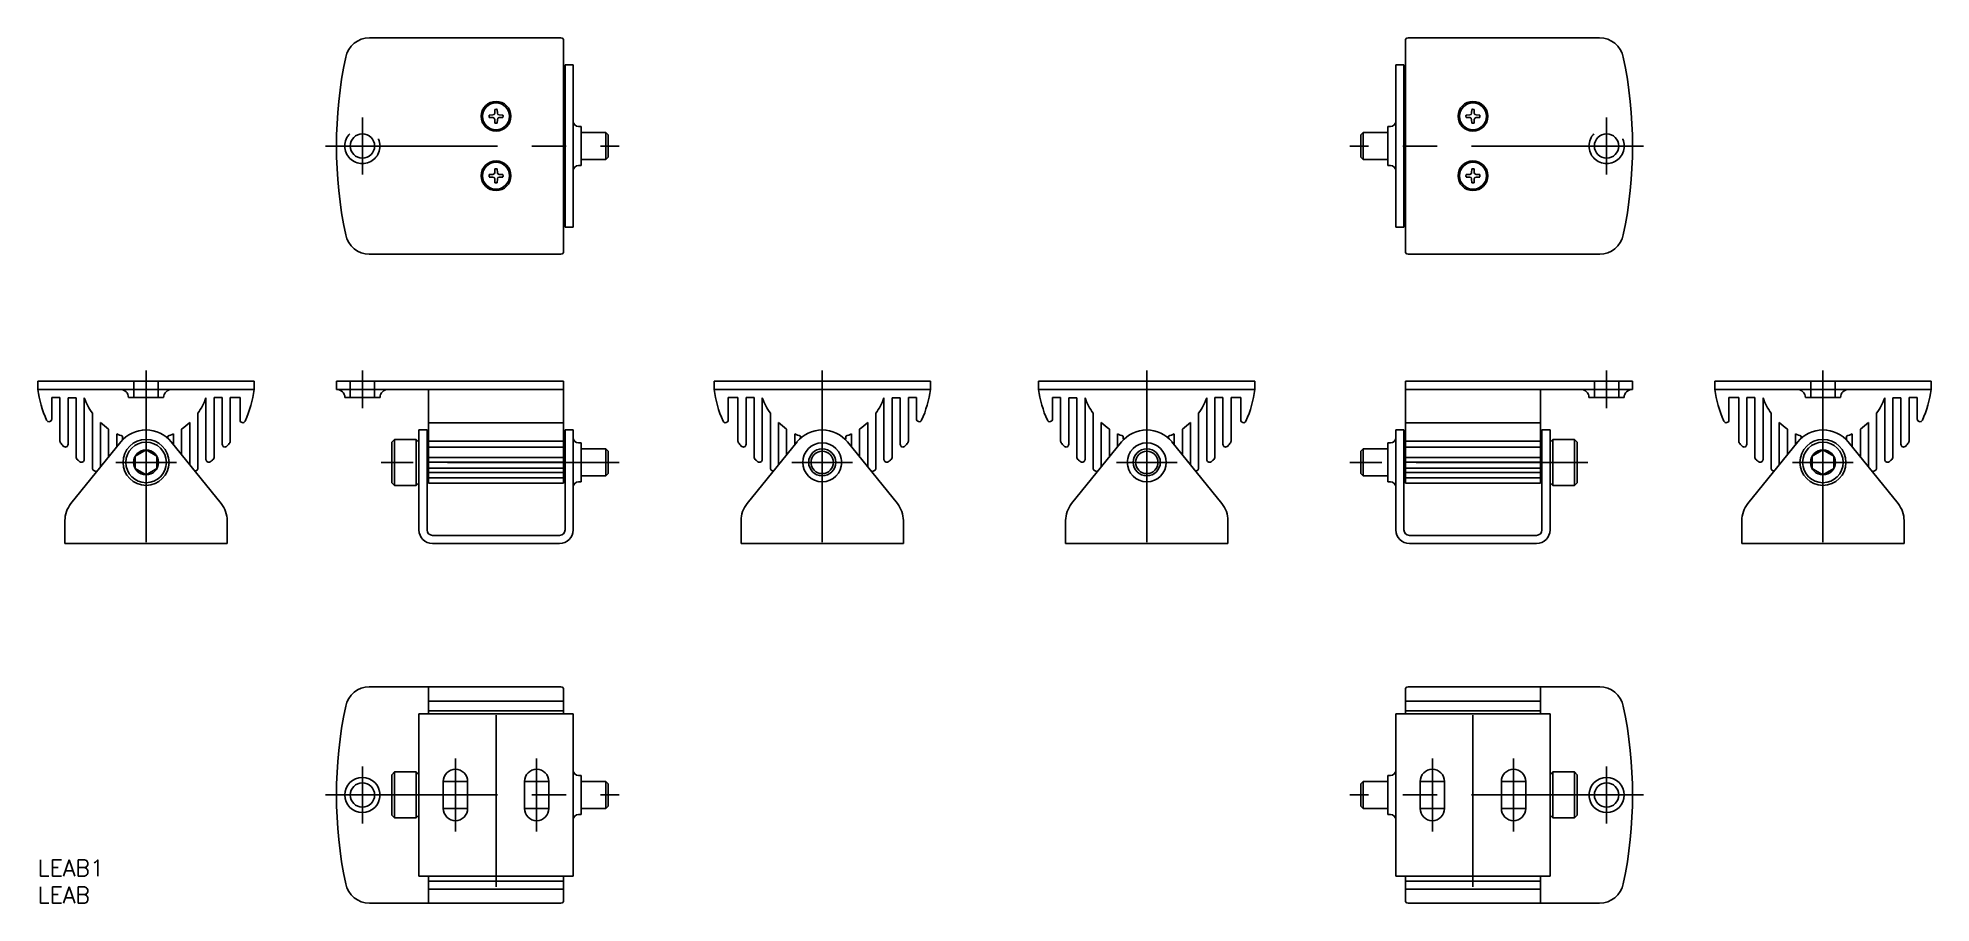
# Model space of a CAD drawing. Extents: x -60 to 290, y -95 to 65.
import ezdxf

# ---------------------------------------------------------------- set-up
doc = ezdxf.new("R2010")
doc.units = 0
doc.linetypes.add('CENTER', pattern=[50.8, 31.75, -6.35, 6.35, -6.35])
doc.linetypes.add('DASHED', pattern=[19.05, 12.7, -6.35])
doc.layers.get('0').update_dxf_attribs({"linetype": 'CONTINUOUS'})
doc.layers.add('CENTER', color=1, linetype='CENTER')
doc.styles.get("Standard").update_dxf_attribs({"font": 'txt.shx', "height": 3, "bigfont": 'bigfont.shx'})

# ---------------------------------------------------------------- blocks, each defined once
blk = doc.blocks.new('*U22')
at = {"color": 7, "linetype": 'CONTINUOUS'}
blk.add_text('LEAB1', height=3, dxfattribs=at).set_placement((-60, -90))
blk = doc.blocks.new('*U23')
at = {"color": 7, "linetype": 'CONTINUOUS'}
blk.add_text('LEAB', height=3, dxfattribs=at).set_placement((-60, -95))

msp = doc.modelspace()

# ---------------------------------------------------------------- linework, layer by layer
at = {"color": 7, "linetype": 'CONTINUOUS'}
for p, q in [((36.7, 65), (1.31, 65)), ((37.2, 64.5), (37.2, 25.5)), ((192.8, 64.5), (192.8, 25.5)), ((193.3, 65), (228.69, 65)), ((37.45, 60), (38.95, 60)), ((37.45, 60), (37.45, 30)), ((38.95, 60), (38.95, 30)), ((192.55, 60), (191.05, 60)), ((191.05, 60), (191.05, 30)), ((192.55, 60), (192.55, 30)), ((24.13, 50.74), (23.42, 50.73)), ((24.13, 50.26), (23.42, 50.27)), ((24.36, 50.84), (24.13, 50.74)), ((24.36, 50.16), (24.13, 50.26)), ((24.36, 50.84), (24.46, 51.07)), ((24.36, 50.16), (24.46, 49.93)), ((24.46, 51.07), (24.47, 51.78)), ((24.46, 49.93), (24.47, 49.22)), ((24.94, 51.07), (24.93, 51.78)), ((24.94, 49.93), (24.93, 49.22)), ((25.04, 50.84), (24.94, 51.07)), ((25.04, 50.16), (24.94, 49.93)), ((25.04, 50.84), (25.27, 50.74)), ((25.04, 50.16), (25.27, 50.26)), ((25.27, 50.74), (25.98, 50.73)), ((25.27, 50.26), (25.98, 50.27)), ((204.73, 50.74), (204.02, 50.73)), ((204.73, 50.26), (204.02, 50.27)), ((204.96, 50.84), (204.73, 50.74)), ((204.96, 50.16), (204.73, 50.26)), ((204.96, 50.84), (205.06, 51.07)), ((204.96, 50.16), (205.06, 49.93)), ((205.06, 51.07), (205.07, 51.78)), ((205.06, 49.93), (205.07, 49.22)), ((205.54, 51.07), (205.53, 51.78)), ((205.54, 49.93), (205.53, 49.22)), ((205.64, 50.84), (205.54, 51.07)), ((205.64, 50.16), (205.54, 49.93)), ((205.64, 50.84), (205.87, 50.74)), ((205.64, 50.16), (205.87, 50.26)), ((205.87, 50.74), (206.58, 50.73)), ((205.87, 50.26), (206.58, 50.27)), ((37.2, 47.5), (37.45, 47.5)), ((39.95, 48.6), (40.45, 48.6)), ((40.45, 41.4), (40.45, 48.6)), ((45.02, 47.5), (40.45, 47.5)), ((45.02, 42.5), (45.02, 47.5)), ((45.45, 47.07), (45.02, 47.5)), ((45.45, 42.93), (45.45, 47.07)), ((184.55, 47.07), (184.98, 47.5)), ((184.55, 42.93), (184.55, 47.07)), ((184.98, 42.5), (184.98, 47.5)), ((184.98, 47.5), (189.55, 47.5)), ((190.05, 48.6), (189.55, 48.6)), ((189.55, 41.4), (189.55, 48.6)), ((192.8, 47.5), (192.55, 47.5)), ((37.45, 42.5), (37.2, 42.5)), ((45.02, 42.5), (40.45, 42.5)), ((45.02, 42.5), (45.45, 42.93)), ((184.98, 42.5), (184.55, 42.93)), ((184.98, 42.5), (189.55, 42.5)), ((192.55, 42.5), (192.8, 42.5)), ((24.13, 39.74), (23.42, 39.73)), ((24.13, 39.26), (23.42, 39.27)), ((24.36, 39.84), (24.13, 39.74)), ((24.36, 39.16), (24.13, 39.26)), ((24.36, 39.84), (24.46, 40.07)), ((24.36, 39.16), (24.46, 38.93)), ((24.46, 40.07), (24.47, 40.78)), ((24.46, 38.93), (24.47, 38.22)), ((24.94, 40.07), (24.93, 40.78)), ((24.94, 38.93), (24.93, 38.22)), ((25.04, 39.84), (24.94, 40.07)), ((25.04, 39.16), (24.94, 38.93)), ((25.04, 39.84), (25.27, 39.74)), ((25.04, 39.16), (25.27, 39.26)), ((25.27, 39.74), (25.98, 39.73)), ((25.27, 39.26), (25.98, 39.27)), ((40.45, 41.4), (39.95, 41.4)), ((189.55, 41.4), (190.05, 41.4)), ((204.73, 39.74), (204.02, 39.73)), ((204.73, 39.26), (204.02, 39.27)), ((204.96, 39.84), (204.73, 39.74)), ((204.96, 39.16), (204.73, 39.26)), ((204.96, 39.84), (205.06, 40.07)), ((204.96, 39.16), (205.06, 38.93)), ((205.06, 40.07), (205.07, 40.78)), ((205.06, 38.93), (205.07, 38.22)), ((205.54, 40.07), (205.53, 40.78)), ((205.54, 38.93), (205.53, 38.22)), ((205.64, 39.84), (205.54, 40.07)), ((205.64, 39.16), (205.54, 38.93)), ((205.64, 39.84), (205.87, 39.74)), ((205.64, 39.16), (205.87, 39.26)), ((205.87, 39.74), (206.58, 39.73)), ((205.87, 39.26), (206.58, 39.27)), ((37.45, 30), (38.95, 30)), ((192.55, 30), (191.05, 30)), ((36.7, 25), (1.26, 25)), ((193.3, 25), (228.74, 25)), ((-60, 1.5), (-60, 0)), ((-20, 1.5), (-60, 1.5)), ((-20, 0), (-60, 0)), ((-59.83, 0), (-59.83, 0)), ((-20, 1.5), (-20, 0)), ((-4.8, 0), (-4.8, 1.5)), ((37.2, 1.5), (-4.8, 1.5)), ((-4.8, 0), (37.2, 0)), ((12.2, -5.87), (12.2, 0)), ((37.2, 1.5), (37.2, -17.32)), ((65, 1.5), (65, 0)), ((65, 1.5), (105, 1.5)), ((65, 0), (105, 0)), ((104.83, 0), (104.83, 0)), ((105, 1.5), (105, 0)), ((125, 1.5), (125, 0)), ((165, 1.5), (125, 1.5)), ((165, 0), (125, 0)), ((125.17, 0), (125.17, 0)), ((165, 1.5), (165, 0)), ((192.8, 1.5), (192.8, -17.32)), ((192.8, 1.5), (234.8, 1.5)), ((234.8, 0), (192.8, 0)), ((217.8, -5.87), (217.8, 0)), ((234.8, 0), (234.8, 1.5)), ((250, 1.5), (250, 0)), ((250, 1.5), (290, 1.5)), ((250, 0), (290, 0)), ((289.83, 0), (289.83, 0)), ((290, 1.5), (290, 0)), ((-55.92, -1.5), (-57.42, -1.5)), ((-57.42, -5.48), (-57.42, -1.5)), ((-55.92, -1.5), (-55.92, -9.56)), ((-52.92, -1.59), (-54.42, -1.59)), ((-54.42, -10.16), (-54.42, -1.59)), ((-52.92, -1.59), (-52.92, -12.58)), ((-51.42, -12.97), (-51.42, -1.59)), ((-43.25, -1.5), (-36.75, -1.5)), ((-28.92, -1.59), (-28.92, -12.97)), ((-25.92, -1.5), (-27.42, -1.5)), ((-27.42, -12.58), (-27.42, -1.5)), ((-25.92, -1.5), (-25.92, -10.16)), ((-24.42, -1.5), (-22.63, -1.5)), ((-24.42, -9.56), (-24.42, -1.5)), ((-22.63, -1.5), (-22.63, -5.66)), ((-3.25, -1.5), (3.25, -1.5)), ((67.63, -1.5), (67.63, -5.66)), ((69.42, -1.5), (67.63, -1.5)), ((69.42, -9.56), (69.42, -1.5)), ((70.92, -1.5), (70.92, -10.16)), ((70.92, -1.5), (72.42, -1.5)), ((72.42, -12.58), (72.42, -1.5)), ((73.92, -1.59), (73.92, -12.97)), ((96.42, -12.97), (96.42, -1.59)), ((97.92, -1.59), (97.92, -12.58)), ((97.92, -1.59), (99.42, -1.59)), ((99.42, -10.16), (99.42, -1.59)), ((100.92, -1.5), (102.42, -1.5)), ((100.92, -1.5), (100.92, -9.56)), ((102.42, -5.48), (102.42, -1.5)), ((129.08, -1.5), (127.58, -1.5)), ((127.58, -5.48), (127.58, -1.5)), ((129.08, -1.5), (129.08, -9.56)), ((132.08, -1.59), (130.58, -1.59)), ((130.58, -10.16), (130.58, -1.59)), ((132.08, -1.59), (132.08, -12.58)), ((133.58, -12.97), (133.58, -1.59)), ((156.08, -1.59), (156.08, -12.97)), ((159.08, -1.5), (157.58, -1.5)), ((157.58, -12.58), (157.58, -1.5)), ((159.08, -1.5), (159.08, -10.16)), ((160.58, -1.5), (162.37, -1.5)), ((160.58, -9.56), (160.58, -1.5)), ((162.37, -1.5), (162.37, -5.66)), ((233.25, -1.5), (226.75, -1.5)), ((252.63, -1.5), (252.63, -5.66)), ((254.42, -1.5), (252.63, -1.5)), ((254.42, -9.56), (254.42, -1.5)), ((255.92, -1.5), (255.92, -10.16)), ((255.92, -1.5), (257.42, -1.5)), ((257.42, -12.58), (257.42, -1.5)), ((258.92, -1.59), (258.92, -12.97)), ((273.25, -1.5), (266.75, -1.5)), ((281.42, -12.97), (281.42, -1.59)), ((282.92, -1.59), (282.92, -12.58)), ((282.92, -1.59), (284.42, -1.59)), ((284.42, -10.16), (284.42, -1.59)), ((285.92, -1.5), (287.42, -1.5)), ((285.92, -1.5), (285.92, -9.56)), ((287.42, -5.48), (287.42, -1.5)), ((-49.92, -4.41), (-49.92, -14.58)), ((-48.42, -14.37), (-48.42, -6.12)), ((-31.92, -6.12), (-31.92, -13.95)), ((-30.42, -14.58), (-30.42, -4.41)), ((12.2, -6.16), (12.2, -5.87)), ((37.2, -6.16), (12.2, -6.16)), ((12.2, -9.56), (12.2, -6.16)), ((75.42, -14.58), (75.42, -4.41)), ((76.92, -6.12), (76.92, -13.95)), ((93.42, -14.37), (93.42, -6.12)), ((94.92, -4.41), (94.92, -14.58)), ((135.08, -4.41), (135.08, -14.58)), ((136.58, -14.37), (136.58, -6.12)), ((153.08, -6.12), (153.08, -13.95)), ((154.58, -14.58), (154.58, -4.41)), ((192.8, -6.16), (217.8, -6.16)), ((217.8, -6.16), (217.8, -5.87)), ((217.8, -9.56), (217.8, -6.16)), ((260.42, -14.58), (260.42, -4.41)), ((261.92, -6.12), (261.92, -13.95)), ((278.42, -14.37), (278.42, -6.12)), ((279.92, -4.41), (279.92, -14.58)), ((-53.89, -21.13), (-44.66, -9.73)), ((-46.92, -7.33), (-46.92, -12.51)), ((-45.42, -10.66), (-45.42, -8.2)), ((-44.35, -8.66), (-44.35, -9.19)), ((-35.99, -9.04), (-35.99, -8.66)), ((-35.34, -9.73), (-26.11, -21.13)), ((-34.92, -8.2), (-34.92, -10.24)), ((-33.42, -12.1), (-33.42, -7.33)), ((5.95, -9.25), (5.45, -9.75)), ((5.45, -9.75), (5.45, -17.25)), ((5.95, -9.25), (5.95, -17.75)), ((5.95, -9.25), (9.95, -9.25)), ((9.95, -9.25), (10.45, -9.75)), ((9.95, -9.25), (9.95, -17.75)), ((10.45, -26), (10.45, -7.5)), ((10.45, -7.5), (11.95, -7.5)), ((10.45, -17.25), (10.45, -9.75)), ((11.95, -26), (11.95, -7.5)), ((12.2, -9.56), (37.2, -9.56)), ((12.2, -9.87), (12.2, -9.56)), ((12.2, -10.49), (12.2, -9.87)), ((12.2, -10.66), (12.2, -10.49)), ((37.45, -26), (37.45, -7.5)), ((37.45, -7.5), (38.95, -7.5)), ((38.95, -26), (38.95, -7.5)), ((39.95, -9.9), (40.45, -9.9)), ((40.45, -17.1), (40.45, -9.9)), ((80.34, -9.73), (71.11, -21.13)), ((78.42, -12.1), (78.42, -7.33)), ((79.92, -8.2), (79.92, -10.24)), ((80.99, -9.04), (80.99, -8.66)), ((89.35, -8.66), (89.35, -9.19)), ((98.89, -21.13), (89.66, -9.73)), ((90.42, -10.66), (90.42, -8.2)), ((91.92, -7.33), (91.92, -12.51)), ((131.11, -21.13), (140.34, -9.73)), ((138.08, -7.33), (138.08, -12.51)), ((139.58, -10.66), (139.58, -8.2)), ((140.65, -8.66), (140.65, -9.19)), ((149.01, -9.04), (149.01, -8.66)), ((149.66, -9.73), (158.89, -21.13)), ((150.08, -8.2), (150.08, -10.24)), ((151.58, -12.1), (151.58, -7.33)), ((190.05, -9.9), (189.55, -9.9)), ((189.55, -17.1), (189.55, -9.9)), ((191.05, -26), (191.05, -7.5)), ((192.55, -7.5), (191.05, -7.5)), ((192.55, -26), (192.55, -7.5)), ((217.8, -9.56), (192.8, -9.56)), ((217.8, -9.87), (217.8, -9.56)), ((217.8, -10.49), (217.8, -9.87)), ((217.8, -10.66), (217.8, -10.49)), ((218.05, -26), (218.05, -7.5)), ((219.55, -7.5), (218.05, -7.5)), ((219.55, -26), (219.55, -7.5)), ((220.05, -9.25), (219.55, -9.75)), ((219.55, -17.25), (219.55, -9.75)), ((220.05, -9.25), (220.05, -17.75)), ((224.05, -9.25), (220.05, -9.25)), ((224.05, -9.25), (224.05, -17.75)), ((224.05, -9.25), (224.55, -9.75)), ((224.55, -9.75), (224.55, -17.25)), ((265.34, -9.73), (256.11, -21.13)), ((263.42, -12.1), (263.42, -7.33)), ((264.92, -8.2), (264.92, -10.24)), ((265.99, -9.04), (265.99, -8.66)), ((274.35, -8.66), (274.35, -9.19)), ((283.89, -21.13), (274.66, -9.73)), ((275.42, -10.66), (275.42, -8.2)), ((276.92, -7.33), (276.92, -12.51)), ((-40, -11.19), (-42, -12.35)), ((-42, -12.35), (-42, -14.66)), ((-38, -12.35), (-40, -11.19)), ((-38, -14.66), (-38, -12.35)), ((11.95, -11), (12.2, -11)), ((37.2, -10.66), (12.2, -10.66)), ((12.2, -12.58), (12.2, -10.66)), ((12.2, -12.58), (37.2, -12.58)), ((12.2, -12.97), (12.2, -12.58)), ((12.2, -13.37), (12.2, -12.97)), ((12.2, -13.47), (12.2, -13.37)), ((37.2, -13.47), (12.2, -13.47)), ((12.2, -14.58), (12.2, -13.47)), ((37.2, -11), (37.45, -11)), ((45.02, -11), (40.45, -11)), ((45.02, -16), (45.02, -11)), ((45.45, -11.43), (45.02, -11)), ((45.45, -15.57), (45.45, -11.43)), ((184.55, -11.43), (184.98, -11)), ((184.55, -15.57), (184.55, -11.43)), ((184.98, -16), (184.98, -11)), ((184.98, -11), (189.55, -11)), ((192.8, -11), (192.55, -11)), ((192.8, -10.66), (217.8, -10.66)), ((217.8, -12.58), (192.8, -12.58)), ((192.8, -13.47), (217.8, -13.47)), ((217.8, -12.58), (217.8, -10.66)), ((218.05, -11), (217.8, -11)), ((217.8, -12.97), (217.8, -12.58)), ((217.8, -13.37), (217.8, -12.97)), ((217.8, -13.47), (217.8, -13.37)), ((217.8, -14.58), (217.8, -13.47)), ((268, -12.35), (270, -11.19)), ((268, -14.66), (268, -12.35)), ((270, -11.19), (272, -12.35)), ((272, -12.35), (272, -14.66)), ((-42, -14.66), (-40, -15.81)), ((-40, -15.81), (-38, -14.66)), ((5.95, -17.75), (5.45, -17.25)), ((9.95, -17.75), (10.45, -17.25)), ((12.2, -16), (11.95, -16)), ((12.2, -14.58), (37.2, -14.58)), ((12.2, -15.02), (12.2, -14.58)), ((12.2, -15.28), (12.2, -15.02)), ((12.2, -15.34), (12.2, -15.28)), ((37.2, -15.34), (12.2, -15.34)), ((12.2, -15.88), (12.2, -15.34)), ((12.2, -16.35), (12.2, -15.88)), ((37.2, -16.35), (12.2, -16.35)), ((12.2, -16.52), (12.2, -16.35)), ((12.2, -16.54), (12.2, -16.52)), ((12.2, -17.3), (12.2, -16.54)), ((12.2, -17.32), (12.2, -17.3)), ((37.2, -17.32), (12.2, -17.32)), ((37.45, -16), (37.2, -16)), ((40.45, -17.1), (39.95, -17.1)), ((45.02, -16), (40.45, -16)), ((45.02, -16), (45.45, -15.57)), ((184.98, -16), (184.55, -15.57)), ((184.98, -16), (189.55, -16)), ((189.55, -17.1), (190.05, -17.1)), ((192.55, -16), (192.8, -16)), ((217.8, -14.58), (192.8, -14.58)), ((192.8, -15.34), (217.8, -15.34)), ((192.8, -16.35), (217.8, -16.35)), ((192.8, -17.32), (217.8, -17.32)), ((217.8, -15.02), (217.8, -14.58)), ((217.8, -15.28), (217.8, -15.02)), ((217.8, -15.34), (217.8, -15.28)), ((217.8, -15.88), (217.8, -15.34)), ((217.8, -16.35), (217.8, -15.88)), ((217.8, -16), (218.05, -16)), ((217.8, -16.52), (217.8, -16.35)), ((217.8, -16.54), (217.8, -16.52)), ((217.8, -17.3), (217.8, -16.54)), ((217.8, -17.32), (217.8, -17.3)), ((220.05, -17.75), (219.55, -17.25)), ((224.05, -17.75), (224.55, -17.25)), ((270, -15.81), (268, -14.66)), ((272, -14.66), (270, -15.81)), ((5.95, -17.75), (9.95, -17.75)), ((224.05, -17.75), (220.05, -17.75)), ((-55, -28.5), (-55, -24.27)), ((-25, -24.27), (-25, -28.5)), ((70, -24.27), (70, -28.5)), ((100, -28.5), (100, -24.27)), ((130, -28.5), (130, -24.27)), ((160, -24.27), (160, -28.5)), ((255, -24.27), (255, -28.5)), ((285, -28.5), (285, -24.27)), ((36.45, -27), (12.95, -27)), ((193.55, -27), (217.05, -27)), ((-25, -28.5), (-55, -28.5)), ((36.45, -28.5), (12.95, -28.5)), ((70, -28.5), (100, -28.5)), ((160, -28.5), (130, -28.5)), ((193.55, -28.5), (217.05, -28.5)), ((255, -28.5), (285, -28.5)), ((36.7, -55), (1.26, -55)), ((12.2, -60), (12.2, -55)), ((37.2, -60), (37.2, -55.5)), ((192.8, -60), (192.8, -55.5)), ((193.3, -55), (228.74, -55)), ((217.8, -60), (217.8, -55)), ((37.2, -57.63), (12.2, -57.63)), ((37.2, -59.42), (12.2, -59.42)), ((192.8, -57.63), (217.8, -57.63)), ((192.8, -59.42), (217.8, -59.42)), ((10.45, -60), (38.95, -60)), ((10.45, -60), (10.45, -90)), ((38.95, -90), (38.95, -60)), ((191.05, -90), (191.05, -60)), ((219.55, -60), (191.05, -60)), ((219.55, -60), (219.55, -90)), ((5.95, -70.75), (5.45, -71.25)), ((5.45, -71.25), (5.45, -78.75)), ((5.95, -70.75), (5.95, -79.25)), ((5.95, -70.75), (9.95, -70.75)), ((9.95, -70.75), (10.45, -71.25)), ((9.95, -70.75), (9.95, -79.25)), ((14.95, -72.5), (14.95, -77.5)), ((19.45, -72.5), (14.95, -72.5)), ((19.45, -72.5), (19.45, -77.5)), ((29.95, -72.5), (29.95, -77.5)), ((34.45, -72.5), (29.95, -72.5)), ((34.45, -72.5), (34.45, -77.5)), ((40.45, -71.4), (39.95, -71.4)), ((40.45, -71.4), (40.45, -78.6)), ((45.02, -72.5), (40.45, -72.5)), ((45.02, -72.5), (45.02, -77.5)), ((45.02, -72.5), (45.45, -72.93)), ((45.45, -72.93), (45.45, -77.07)), ((184.55, -72.93), (184.98, -72.5)), ((184.55, -77.07), (184.55, -72.93)), ((184.98, -77.5), (184.98, -72.5)), ((184.98, -72.5), (189.55, -72.5)), ((190.05, -71.4), (189.55, -71.4)), ((189.55, -78.6), (189.55, -71.4)), ((195.55, -72.5), (195.55, -77.5)), ((195.55, -72.5), (200.05, -72.5)), ((200.05, -72.5), (200.05, -77.5)), ((210.55, -72.5), (210.55, -77.5)), ((210.55, -72.5), (215.05, -72.5)), ((215.05, -72.5), (215.05, -77.5)), ((220.05, -70.75), (219.55, -71.25)), ((220.05, -70.75), (220.05, -79.25)), ((224.05, -70.75), (220.05, -70.75)), ((224.05, -70.75), (224.05, -79.25)), ((224.05, -70.75), (224.55, -71.25)), ((224.55, -71.25), (224.55, -78.75)), ((5.95, -79.25), (5.45, -78.75)), ((5.95, -79.25), (9.95, -79.25)), ((9.95, -79.25), (10.45, -78.75)), ((19.45, -77.5), (14.95, -77.5)), ((34.45, -77.5), (29.95, -77.5)), ((39.95, -78.6), (40.45, -78.6)), ((45.02, -77.5), (40.45, -77.5)), ((45.45, -77.07), (45.02, -77.5)), ((184.98, -77.5), (184.55, -77.07)), ((184.98, -77.5), (189.55, -77.5)), ((189.55, -78.6), (190.05, -78.6)), ((195.55, -77.5), (200.05, -77.5)), ((210.55, -77.5), (215.05, -77.5)), ((220.05, -79.25), (219.55, -78.75)), ((224.05, -79.25), (220.05, -79.25)), ((224.05, -79.25), (224.55, -78.75)), ((38.95, -90), (10.45, -90)), ((12.2, -90), (12.2, -95)), ((37.2, -90.92), (12.2, -90.92)), ((37.2, -94.5), (37.2, -90)), ((191.05, -90), (219.55, -90)), ((192.8, -94.5), (192.8, -90)), ((192.8, -90.92), (217.8, -90.92)), ((217.8, -90), (217.8, -95)), ((37.2, -92.42), (12.2, -92.42)), ((192.8, -92.42), (217.8, -92.42)), ((36.7, -95), (1.31, -95)), ((193.3, -95), (228.69, -95))]:
    msp.add_line(p, q, dxfattribs=at)
at = {"color": 3, "linetype": 'DASHED'}
for p, q in [((-42.25, -1.5), (-42.25, 1.5)), ((-37.75, -1.5), (-37.75, 1.5)), ((-2.25, -1.5), (-2.25, 1.5)), ((2.25, -1.5), (2.25, 1.5)), ((227.75, -1.5), (227.75, 1.5)), ((232.25, -1.5), (232.25, 1.5)), ((267.75, -1.5), (267.75, 1.5)), ((272.25, -1.5), (272.25, 1.5))]:
    msp.add_line(p, q, dxfattribs=at)
at = {"color": 7, "linetype": 'CONTINUOUS'}
for centre, radius in [((24.7, 50.5), 2.75), ((24.7, 50.5), 2.5), ((205.3, 50.5), 2.75), ((205.3, 50.5), 2.5), ((0, 45), 2.25), ((230, 45), 2.25), ((24.7, 39.5), 2.75), ((24.7, 39.5), 2.5), ((205.3, 39.5), 2.75), ((205.3, 39.5), 2.5), ((-40, -13.5), 4.25), ((-40, -13.5), 3.75), ((85, -13.5), 3.6), ((145, -13.5), 3.6), ((270, -13.5), 4.25), ((270, -13.5), 3.75), ((-40, -13.5), 2.31), ((85, -13.5), 2.5), ((85, -13.5), 2.07), ((145, -13.5), 2.5), ((145, -13.5), 2.07), ((270, -13.5), 2.31), ((0, -75), 3.25), ((0, -75), 2.25), ((230, -75), 3.25), ((230, -75), 2.25)]:
    msp.add_circle(centre, radius, dxfattribs=at)
at = {"color": 3, "linetype": 'DASHED'}
for centre in [(0, 45), (230, 45)]:
    msp.add_circle(centre, 3.25, dxfattribs=at)
at = {"color": 7, "linetype": 'CONTINUOUS'}
for centre, radius, start, end in [((1.31, 60.5), 4.5, 90, 168.1528), ((36.7, 64.5), 0.5, 360, 90), ((193.3, 64.5), 0.5, 90, 180), ((228.69, 60.5), 4.5, 11.8472, 90), ((75.2, 45), 80, 168.1528, 191.8469), ((154.8, 45), 80, 348.1531, 11.8472), ((24.7, 50.5), 1.3, 169.8757, 190.1243), ((24.7, 50.5), 1.3, 79.8757, 100.1243), ((24.7, 50.5), 1.3, 259.8757, 280.1243), ((24.7, 50.5), 1.3, 349.8757, 10.1243), ((39.95, 49.6), 1, 180, 270), ((190.05, 49.6), 1, 270, 0), ((205.3, 50.5), 1.3, 169.8757, 190.1243), ((205.3, 50.5), 1.3, 79.8757, 100.1243), ((205.3, 50.5), 1.3, 259.8757, 280.1243), ((205.3, 50.5), 1.3, 349.8757, 10.1243), ((24.7, 39.5), 1.3, 169.8757, 190.1243), ((24.7, 39.5), 1.3, 79.8757, 100.1243), ((24.7, 39.5), 1.3, 349.8757, 10.1243), ((39.95, 40.4), 1, 90, 180), ((190.05, 40.4), 1, 0, 90), ((205.3, 39.5), 1.3, 169.8757, 190.1243), ((205.3, 39.5), 1.3, 79.8757, 100.1243), ((205.3, 39.5), 1.3, 349.8757, 10.1243), ((24.7, 39.5), 1.3, 259.8757, 280.1243), ((205.3, 39.5), 1.3, 259.8757, 280.1243), ((1.31, 29.5), 4.5, 191.8469, 270), ((228.69, 29.5), 4.5, 270, 348.1531), ((36.7, 25.5), 0.5, 270, 0), ((193.3, 25.5), 0.5, 180, 270), ((-40.17, 2.59), 20, 187.4407, 204.4592), ((-44.75, -1.5), 1.5, 0, 90), ((-35.25, -1.5), 1.5, 90, 180), ((-40.17, 2.59), 20.33, 335.4297, 352.6822), ((85.17, 2.59), 20.33, 187.3178, 204.5703), ((85.17, 2.59), 20, 335.5408, 352.5593), ((144.83, 2.59), 20, 187.4407, 204.4592), ((144.83, 2.59), 20.33, 335.4297, 352.6822), ((270.17, 2.59), 20.33, 187.3178, 204.5703), ((265.25, -1.5), 1.5, 0, 90), ((274.75, -1.5), 1.5, 90, 180), ((270.17, 2.59), 20, 335.5408, 352.5593), ((-40.17, 2.59), 12, 200.3641, 215.6591), ((-40.17, 2.59), 12, 324.3409, 339.6359), ((-4.75, -1.5), 1.5, 0, 90), ((4.75, -1.5), 1.5, 90, 180), ((85.17, 2.59), 12, 200.3641, 215.6591), ((85.17, 2.59), 12, 324.3409, 339.6359), ((144.83, 2.59), 12, 200.3641, 215.6591), ((144.83, 2.59), 12, 324.3409, 339.6359), ((225.25, -1.5), 1.5, 0, 90), ((234.75, -1.5), 1.5, 90, 180), ((270.17, 2.59), 12, 200.3641, 215.6591), ((270.17, 2.59), 12, 324.3409, 339.6359), ((-57.92, -5.48), 0.5, 204.4592, 360), ((-40.17, 2.59), 12, 226.5675, 235.7711), ((-40.17, 2.59), 12, 304.2289, 313.4325), ((-22.13, -5.66), 0.5, 180, 335.4297), ((67.13, -5.66), 0.5, 204.5703, 0), ((85.17, 2.59), 12, 226.5675, 235.7711), ((85.17, 2.59), 12, 304.2289, 313.4325), ((102.92, -5.48), 0.5, 180, 335.5408), ((127.08, -5.48), 0.5, 204.4592, 360), ((144.83, 2.59), 12, 226.5675, 235.7711), ((144.83, 2.59), 12, 304.2289, 313.4325), ((162.87, -5.66), 0.5, 180, 335.4297), ((252.13, -5.66), 0.5, 204.5703, 0), ((270.17, 2.59), 12, 226.5675, 235.7711), ((270.17, 2.59), 12, 304.2289, 313.4325), ((287.92, -5.48), 0.5, 180, 335.5408), ((-55.42, -9.56), 0.5, 180, 218.5512), ((-40.17, 2.59), 20, 218.5512, 220.8513), ((-54.92, -10.16), 0.5, 220.8513, 0), ((-40.17, 2.59), 12, 244.0555, 249.6225), ((-40, -13.5), 6, 38.9767, 141.0233), ((-40.17, 2.59), 12, 290.3775, 295.9445), ((-25.42, -10.16), 0.5, 180, 319.1487), ((-40.17, 2.59), 20, 319.1487, 321.4488), ((-24.92, -9.56), 0.5, 321.4488, 0), ((39.95, -8.9), 1, 180, 270), ((69.92, -9.56), 0.5, 180, 218.5512), ((85.17, 2.59), 20, 218.5512, 220.8513), ((70.42, -10.16), 0.5, 220.8513, 0), ((85.17, 2.59), 12, 244.0555, 249.6225), ((85, -13.5), 6, 38.9767, 141.0233), ((85.17, 2.59), 12, 290.3775, 295.9445), ((99.92, -10.16), 0.5, 180, 319.1487), ((85.17, 2.59), 20, 319.1487, 321.4488), ((100.42, -9.56), 0.5, 321.4488, 0), ((129.58, -9.56), 0.5, 180, 218.5512), ((144.83, 2.59), 20, 218.5512, 220.8513), ((130.08, -10.16), 0.5, 220.8513, 0), ((144.83, 2.59), 12, 244.0555, 249.6225), ((145, -13.5), 6, 38.9767, 141.0233), ((144.83, 2.59), 12, 290.3775, 295.9445), ((159.58, -10.16), 0.5, 180, 319.1487), ((144.83, 2.59), 20, 319.1487, 321.4488), ((160.08, -9.56), 0.5, 321.4488, 0), ((190.05, -8.9), 1, 270, 0), ((254.92, -9.56), 0.5, 180, 218.5512), ((270.17, 2.59), 20, 218.5512, 220.8513), ((255.42, -10.16), 0.5, 220.8513, 0), ((270.17, 2.59), 12, 244.0555, 249.6225), ((270, -13.5), 6, 38.9767, 141.0233), ((270.17, 2.59), 12, 290.3775, 295.9445), ((284.92, -10.16), 0.5, 180, 319.1487), ((270.17, 2.59), 20, 319.1487, 321.4488), ((285.42, -9.56), 0.5, 321.4488, 0), ((-52.42, -12.58), 0.5, 180, 231.0822), ((-40.17, 2.59), 20, 231.0822, 232.9462), ((-51.92, -12.97), 0.5, 232.9462, 0), ((-28.42, -12.97), 0.5, 180, 307.0538), ((-40.17, 2.59), 20, 307.0538, 308.9178), ((-27.92, -12.58), 0.5, 308.9178, 0), ((72.92, -12.58), 0.5, 180, 231.0822), ((85.17, 2.59), 20, 231.0822, 232.9462), ((73.42, -12.97), 0.5, 232.9462, 0), ((96.92, -12.97), 0.5, 180, 307.0538), ((85.17, 2.59), 20, 307.0538, 308.9178), ((97.42, -12.58), 0.5, 308.9178, 0), ((132.58, -12.58), 0.5, 180, 231.0822), ((144.83, 2.59), 20, 231.0822, 232.9462), ((133.08, -12.97), 0.5, 232.9462, 0), ((156.58, -12.97), 0.5, 180, 307.0538), ((144.83, 2.59), 20, 307.0538, 308.9178), ((157.08, -12.58), 0.5, 308.9178, 0), ((257.92, -12.58), 0.5, 180, 231.0822), ((270.17, 2.59), 20, 231.0822, 232.9462), ((258.42, -12.97), 0.5, 232.9462, 0), ((281.92, -12.97), 0.5, 180, 307.0538), ((270.17, 2.59), 20, 307.0538, 308.9178), ((282.42, -12.58), 0.5, 308.9178, 0), ((-49.42, -14.58), 0.5, 180, 241.6824), ((-40.17, 2.59), 20, 241.6824, 243.2981), ((-40.17, 2.59), 20, 297.4685, 298.3176), ((-30.92, -14.58), 0.5, 298.3176, 0), ((39.95, -18.1), 1, 90, 180), ((75.92, -14.58), 0.5, 180, 241.6824), ((85.17, 2.59), 20, 241.6824, 242.5315), ((85.17, 2.59), 20, 296.7019, 298.3176), ((94.42, -14.58), 0.5, 298.3176, 0), ((135.58, -14.58), 0.5, 180, 241.6824), ((144.83, 2.59), 20, 241.6824, 243.2981), ((144.83, 2.59), 20, 297.4685, 298.3176), ((154.08, -14.58), 0.5, 298.3176, 0), ((190.05, -18.1), 1, 0, 90), ((260.92, -14.58), 0.5, 180, 241.6824), ((270.17, 2.59), 20, 241.6824, 242.5315), ((270.17, 2.59), 20, 296.7019, 298.3176), ((279.42, -14.58), 0.5, 298.3176, 0), ((-50, -24.27), 5, 141.0233, 180), ((-30, -24.27), 5, 0, 38.9767), ((75, -24.27), 5, 141.0233, 180), ((95, -24.27), 5, 0, 38.9767), ((135, -24.27), 5, 141.0233, 180), ((155, -24.27), 5, 0, 38.9767), ((260, -24.27), 5, 141.0233, 180), ((280, -24.27), 5, 0, 38.9767), ((12.95, -26), 2.5, 180, 270), ((12.95, -26), 1, 180, 270), ((36.45, -26), 1, 270, 0), ((36.45, -26), 2.5, 270, 0), ((193.55, -26), 2.5, 180, 270), ((193.55, -26), 1, 180, 270), ((217.05, -26), 2.5, 270, 0), ((217.05, -26), 1, 270, 0), ((1.31, -59.5), 4.5, 90, 168.1531), ((36.7, -55.5), 0.5, 0, 90), ((193.3, -55.5), 0.5, 90, 180), ((228.69, -59.5), 4.5, 11.8469, 90), ((75.2, -75), 80, 168.1531, 191.8472), ((154.8, -75), 80, 348.1528, 11.8469), ((17.2, -72.5), 2.25, 0, 180), ((32.2, -72.5), 2.25, 0, 180), ((39.95, -70.4), 1, 180, 270), ((190.05, -70.4), 1, 270, 0), ((197.8, -72.5), 2.25, 0, 180), ((212.8, -72.5), 2.25, 0, 180), ((17.2, -77.5), 2.25, 180, 0), ((32.2, -77.5), 2.25, 180, 360), ((39.95, -79.6), 1, 90, 180), ((190.05, -79.6), 1, 0, 90), ((197.8, -77.5), 2.25, 180, 0), ((212.8, -77.5), 2.25, 180, 360), ((1.31, -90.5), 4.5, 191.8472, 270), ((36.7, -94.5), 0.5, 270, 0), ((193.3, -94.5), 0.5, 180, 270), ((228.69, -90.5), 4.5, 270, 348.1528)]:
    msp.add_arc(centre, radius, start, end, dxfattribs=at)
at = {"layer": 'CENTER', "color": 1, "linetype": 'CENTER'}
for p, q in [((0, 50.25), (0, 39.75)), ((230, 50.25), (230, 39.75)), ((-6.8, 45), (47.45, 45)), ((236.8, 45), (182.55, 45)), ((-40, 3.5), (-40, -30.5)), ((0, 3.5), (0, -3.5)), ((85, 3.5), (85, -30.5)), ((145, 3.5), (145, -30.5)), ((230, 3.5), (230, -3.5)), ((270, 3.5), (270, -30.5)), ((47.45, -13.5), (3.45, -13.5)), ((226.55, -13.5), (182.55, -13.5)), ((24.7, -92), (24.7, -58)), ((205.3, -92), (205.3, -58)), ((0, -80.25), (0, -69.75)), ((17.2, -81.75), (17.2, -68.25)), ((32.2, -81.75), (32.2, -68.25)), ((197.8, -81.75), (197.8, -68.25)), ((212.8, -81.75), (212.8, -68.25)), ((230, -80.25), (230, -69.75)), ((-6.8, -75), (47.45, -75)), ((236.8, -75), (182.55, -75))]:
    msp.add_line(p, q, dxfattribs=at)
at = {"layer": 'CENTER', "color": 1, "linetype": 'CONTINUOUS'}
for p, q in [((-34.4, -13.5), (-45.6, -13.5)), ((90.6, -13.5), (79.4, -13.5)), ((139.4, -13.5), (150.6, -13.5)), ((264.4, -13.5), (275.6, -13.5))]:
    msp.add_line(p, q, dxfattribs=at)

# ---------------------------------------------------------------- block references
at = {"color": 7, "linetype": 'CONTINUOUS'}
for name in ['*U22', '*U23']:
    msp.add_blockref(name, (0, 0), dxfattribs=at)

doc.saveas('drawing.dxf')
